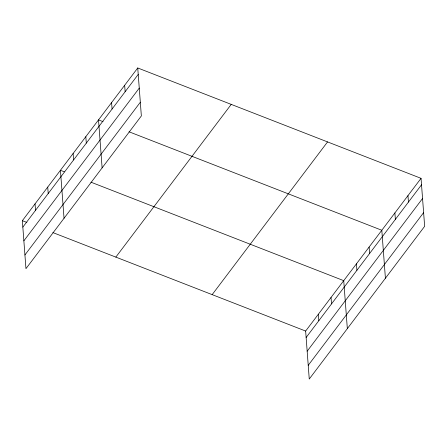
<?xml version="1.0" encoding="UTF-8"?>
<svg xmlns="http://www.w3.org/2000/svg" width="447" height="447" viewBox="0 0 447 447"><rect width="100%" height="100%" fill="white"/><g stroke="black" fill="none" stroke-linecap="round" stroke-linejoin="round"><path stroke-width="0.67" d="M137.743 67.966L141.353 115.946L25.96 268.664L22.35 220.684L137.743 67.966L421.04 178.336L424.65 226.316L309.257 379.034L305.647 331.054L421.04 178.336M22.836 227.126L138.229 74.409M23.864 240.832L139.257 88.115M24.926 254.958L140.319 102.24M115.84 257.109L231.233 104.386M212.163 294.634L327.556 141.911M306.134 337.496L421.527 184.773M307.162 351.202L422.555 198.485M308.229 365.328L423.622 212.604M103.056 121.662L98.508 119.891L102.117 167.871M129.021 131.781L381.811 230.261L385.415 278.241M64.323 171.804L60.429 170.29L64.038 218.27M90.942 182.175L343.732 280.655L347.336 328.634M22.35 220.684L26.893 222.455M52.863 232.574L305.647 331.054M407.966 195.641L408.446 202.083M394.885 212.951L395.371 219.393M369.116 247.057L369.602 253.499M356.421 263.859L356.907 270.295M331.037 297.456L331.518 303.893M318.342 314.252L318.828 320.695M124.663 85.276L125.149 91.713M111.588 102.581L112.074 109.023M85.818 136.693L86.299 143.129M73.124 153.489L73.61 159.931M47.734 187.086L48.22 193.529M35.045 203.888L35.525 210.33"/></g></svg>
